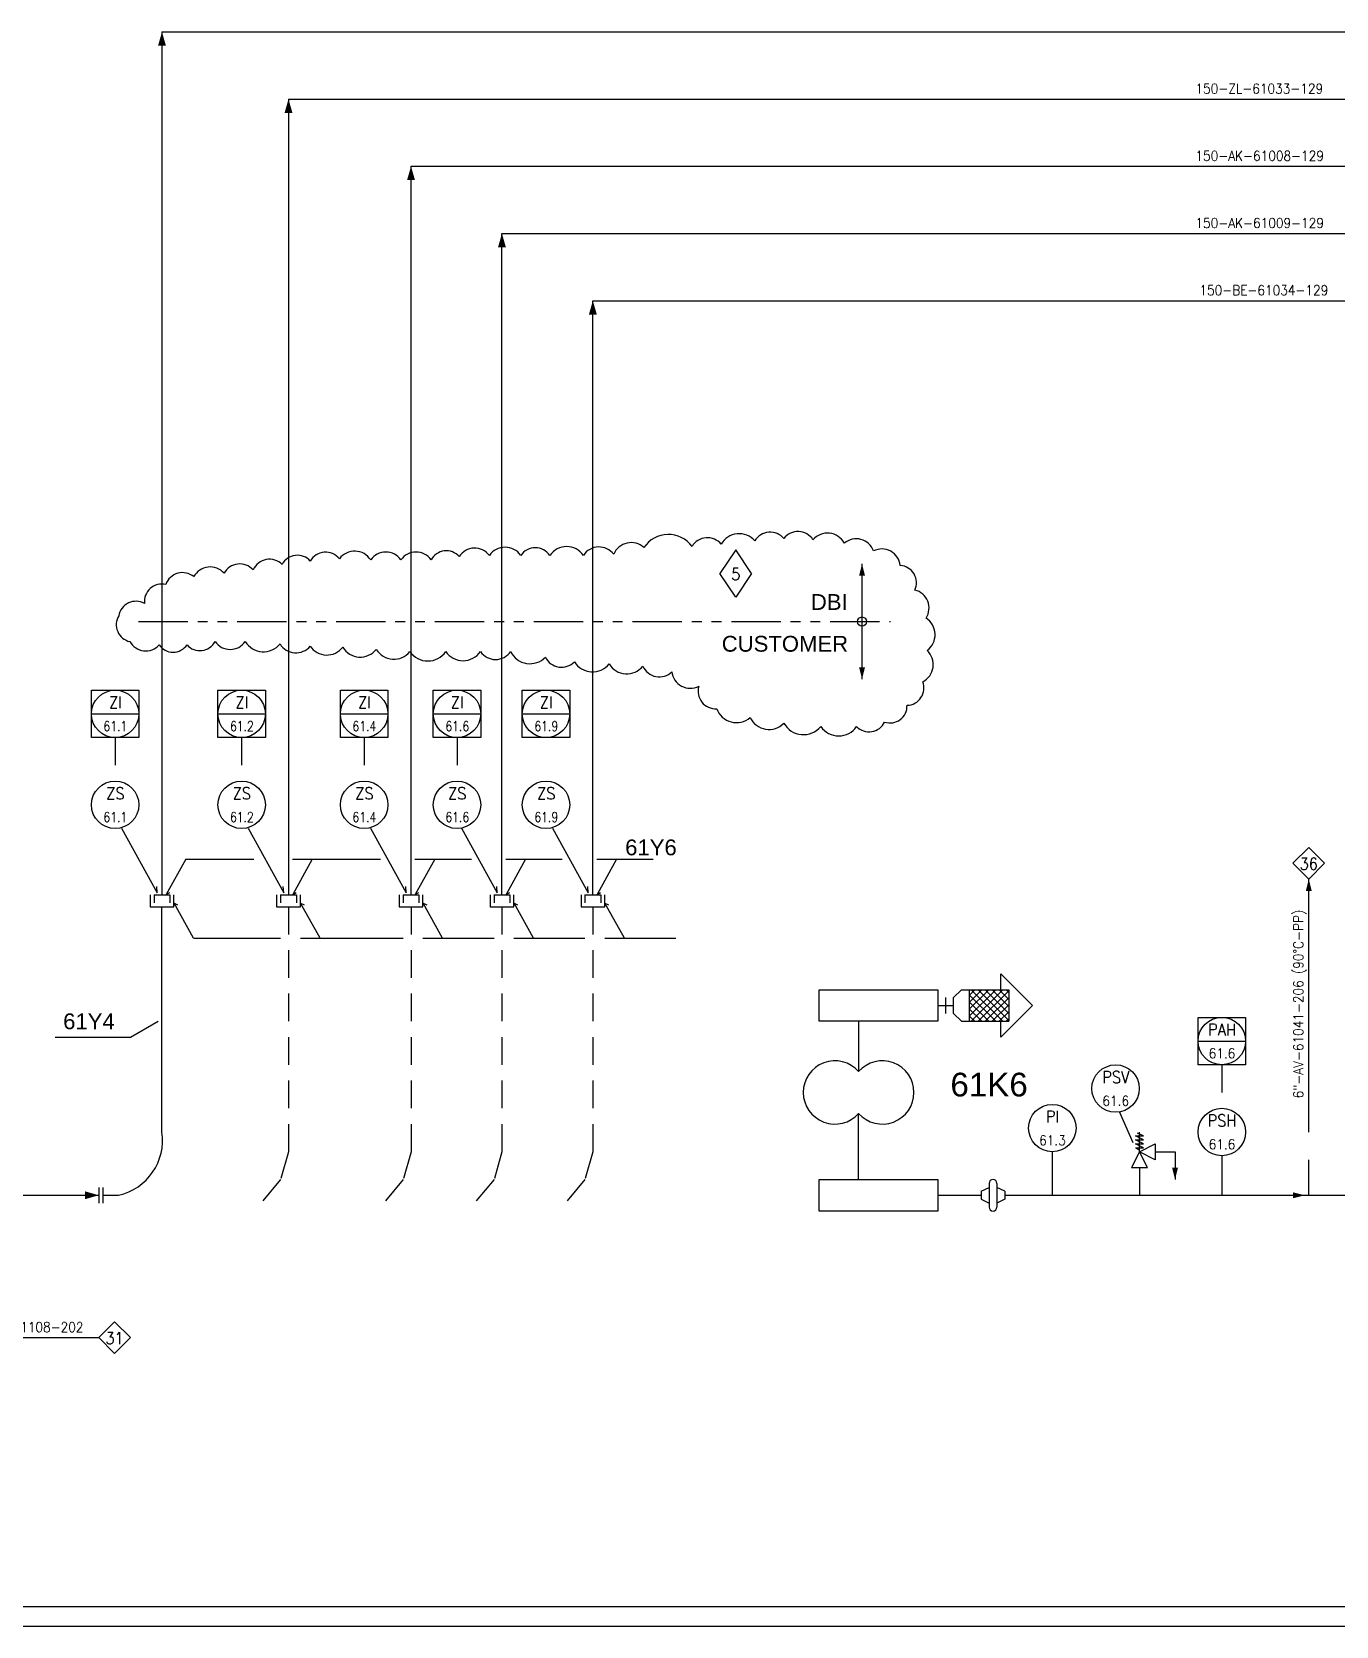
# Model space of a CAD drawing. Header units: millimetres. Extents: x 833 to 974, y 258 to 334.
# Drawn here: x 870.68 to 903.67, y 257.86 to 298.19 of the extents above; entities that cross this region are included whole.
import ezdxf
from ezdxf.enums import TextEntityAlignment as Align

# ---------------------------------------------------------------- set-up
doc = ezdxf.new("R2010")
doc.units = ezdxf.units.MM
for name, pattern in [('DASHDOT', [1, 0.5, -0.25, 0, -0.25]), ('PHANTOM', [2.5, 1.25, -0.25, 0.25, -0.25, 0.25, -0.25]), ('TRATT2', [1.1, 0.7, -0.4])]:
    doc.linetypes.add(name, pattern=pattern)
for name, color, linetype in [('GREEN', 92, 'Continuous'), ('NUVOLA', 6, 'Continuous'), ('RED', 1, 'Continuous'), ('S', 7, 'Continuous'), ('TRATT2', 5, 'TRATT2'), ('XX', 7, 'Continuous'), ('Y', 92, 'Continuous')]:
    doc.layers.add(name, color=color, linetype=linetype)
doc.styles.add('A1', font='arial.ttf', dxfattribs={"height": 0.4})
doc.styles.add('A4', font='arial.ttf', dxfattribs={"height": 0.4})
doc.styles.add('A6', font='arial.ttf', dxfattribs={"height": 0.6})
doc.styles.add('S2', font='SIMPLEX', dxfattribs={"height": 0.2})
doc.styles.add('S25', font='SIMPLEX', dxfattribs={"width": 0.9, "height": 0.25})
doc.styles.add('S3', font='SIMPLEX', dxfattribs={"width": 0.9, "height": 0.3})
doc.linetypes.add('ZIGZAG', pattern='A,0.0001,-0.2,[131,ltypeshp.shx,S=0.2,R=0,X=-0.2,Y=0],-0.4,[131,ltypeshp.shx,S=0.2,R=180,X=0.2,Y=0],-0.2', length=0.8001)

# ---------------------------------------------------------------- blocks, each defined once
blk = doc.blocks.new('FRECC2')
at = {"layer": 'RED'}
blk.add_solid([(0, 0), (0.35, 0.1), (0.35, -0.1)], dxfattribs=at)
blk = doc.blocks.new('LINEA')
at = {"layer": 'S', "style": 'S25', "width": 0.9}
blk.add_attdef('LINE', (0, 0.14), '', height=0.25, dxfattribs=at)
blk = doc.blocks.new('NOMEN', base_point=(35, 22))
for p, q in [((35, 22.8), (34.6, 22.4)), ((35.4, 22.4), (35, 22.8)), ((34.6, 22.4), (35, 22)), ((35, 22), (35.4, 22.4))]:
    blk.add_line(p, q)
at = {"style": 'S3', "width": 0.9}
blk.add_attdef('1', text='', height=0.3, dxfattribs=at).set_placement((35, 22.236), align=Align.CENTER)
blk = doc.blocks.new('FRECC1', base_point=(50.2, 51.5))
blk.add_solid([(50.2, 51.5), (50.5, 51.575), (50.5, 51.425)])
blk = doc.blocks.new('STRUMC')
blk.add_line((-0.6, 0), (0.6, 0))
blk.add_lwpolyline([(-0.6, 0.6), (0.6, 0.6), (0.6, -0.6), (-0.6, -0.6), (-0.6, 0.6)])
blk.add_circle((0, 0), 0.6)
at = {"style": 'S3', "width": 0.9}
blk.add_attdef('2', text='', height=0.3, dxfattribs=at).set_placement((0.005, 0.139), align=Align.CENTER)
at = {"style": 'S2'}
for tag, p in [('3', (0.8, 0.4)), ('4', (0.8, 0.1))]:
    blk.add_attdef(tag, p, '', height=0.2, dxfattribs=at)
at = {"layer": 'S', "style": 'S25', "width": 0.9}
blk.add_attdef('1', text='', height=0.25, dxfattribs=at).set_placement((0.005, -0.436), align=Align.CENTER)
blk = doc.blocks.new('STRUM0')
blk.add_circle((0, 0), 0.6)
at = {"style": 'S3', "width": 0.9}
blk.add_attdef('2', text='', height=0.3, dxfattribs=at).set_placement((0.005, 0.139), align=Align.CENTER)
at = {"layer": 'S', "style": 'S25', "width": 0.9}
blk.add_attdef('1', text='', height=0.25, dxfattribs=at).set_placement((0.005, -0.436), align=Align.CENTER)
blk = doc.blocks.new('DILAT')
for p, q in [((-0.6, 0.1), (-0.4, 0.2)), ((-0.6, 0.1), (-0.6, -0.1)), ((-0.4, 0.3), (-0.4, -0.3)), ((-0.2, 0.3), (-0.2, -0.3)), ((0, 0.1), (-0.2, 0.2)), ((0, 0.1), (0, -0.1)), ((-0.6, -0.1), (-0.4, -0.2)), ((0, -0.1), (-0.2, -0.2))]:
    blk.add_line(p, q)
for centre, start, end in [((-0.3, 0.3), 0, 180), ((-0.3, -0.3), 180, 0)]:
    blk.add_arc(centre, 0.1, start, end)
blk = doc.blocks.new('PSV')
for p, q in [((0.4, 1.1), (0.9, 1.1)), ((0.9, 1.1), (0.9, 0.4)), ((0, 0.7), (0, 0))]:
    blk.add_line(p, q)
at = {"layer": 'S'}
for p, q in [((0.1, 1.4), (-0.1, 1.5)), ((-0.1, 1.5), (0.1, 1.5)), ((0.1, 1.3), (-0.1, 1.4)), ((-0.1, 1.4), (0.1, 1.4)), ((0.1, 1.2), (-0.1, 1.3)), ((-0.1, 1.3), (0.1, 1.3)), ((0.1, 1.5), (-0.048, 1.574)), ((0, 1.1), (0, 1.6)), ((0, 1.1), (0.4, 1.3)), ((0.4, 1.3), (0.4, 0.9)), ((0, 1.1), (-0.2, 0.7)), ((-0.1, 1.2), (-0.005, 1.153)), ((-0.1, 1.2), (0.1, 1.2)), ((0.4, 0.9), (0, 1.1)), ((0.2, 0.7), (0, 1.1)), ((-0.2, 0.7), (0.2, 0.7))]:
    blk.add_line(p, q, dxfattribs=at)
at = {"rotation": 90}
blk.add_blockref('FRECC1', (0.9, 0.4), dxfattribs=at)
blk = doc.blocks.new('FLANGIA')
at = {"layer": 'GREEN'}
for p, q in [((0, 0.2), (0, -0.2)), ((0.1, 0.2), (0.1, -0.2))]:
    blk.add_line(p, q, dxfattribs=at)
blk = doc.blocks.new('LOCALE')
blk.add_circle((0, 0), 0.6)
at = {"width": 0.9}
for tag, height, style, p in [('SIGLA', 0.3, 'S3', (0.005, 0.139)), ('NUMERO', 0.25, 'S25', (0.005, -0.436))]:
    blk.add_attdef(tag, text='', height=height, dxfattribs=dict(at, style=style)).set_placement(p, align=Align.CENTER)
blk = doc.blocks.new('COMPUTER')
blk.add_line((-0.6, 0), (0.6, 0))
blk.add_lwpolyline([(-0.6, 0.6), (0.6, 0.6), (0.6, -0.6), (-0.6, -0.6), (-0.6, 0.6)])
blk.add_circle((0, 0), 0.6)
at = {"width": 0.9}
for tag, height, style, p in [('SIGLA', 0.3, 'S3', (0.005, 0.139)), ('NUMERO', 0.25, 'S25', (0.005, -0.436))]:
    blk.add_attdef(tag, text='', height=height, dxfattribs=dict(at, style=style)).set_placement(p, align=Align.CENTER)
at = {"style": 'S2'}
for tag, p in [('3', (0.8, 0.4)), ('4', (0.8, 0.1))]:
    blk.add_attdef(tag, p, '', height=0.2, dxfattribs=at)
blk = doc.blocks.new('TAPPO')
at = {"layer": 'GREEN'}
for p, q in [((0, 0.2), (-0.2, 0.2)), ((0, 0.2), (0, -0.2)), ((0, -0.2), (-0.2, -0.2))]:
    blk.add_line(p, q, dxfattribs=at)
blk = doc.blocks.new('REV')
at = {"layer": 'GREEN'}
for p, q in [((0, 0.6), (-0.4, 0)), ((0.4, 0), (0, 0.6)), ((0, -0.6), (-0.4, 0)), ((0.4, 0), (0, -0.6))]:
    blk.add_line(p, q, dxfattribs=at)
at = {"layer": 'Y', "color": 7, "style": 'S3', "width": 0.9}
blk.add_attdef('REV', text='', height=0.3, dxfattribs=at).set_placement((0, -0.162), align=Align.CENTER)

msp = doc.modelspace()

# ---------------------------------------------------------------- linework, layer by layer
for p, q in [((891.681, 281.81), (891.681, 284.728)), ((874.571, 277.256), (876.298, 277.256)), ((877.271, 277.256), (879.498, 277.256)), ((880.371, 277.256), (881.798, 277.256)), ((882.671, 277.256), (884.098, 277.256)), ((884.971, 277.256), (886.398, 277.256)), ((902.982, 270.356), (902.982, 276.756)), ((874.771, 275.256), (876.971, 275.256)), ((877.471, 275.256), (880.071, 275.256)), ((880.571, 275.256), (882.371, 275.256)), ((882.871, 275.256), (884.671, 275.256)), ((885.171, 275.256), (886.971, 275.256)), ((894.394, 273.46), (894.89, 273.956)), ((894.394, 273.283), (895.067, 273.956)), ((894.394, 273.636), (894.714, 273.956)), ((894.394, 273.813), (894.537, 273.956)), ((895.239, 273.156), (894.439, 273.956)), ((894.444, 273.156), (895.244, 273.956)), ((895.394, 273.178), (894.616, 273.956)), ((894.621, 273.156), (895.394, 273.929)), ((895.394, 273.355), (894.793, 273.956)), ((895.394, 273.532), (894.97, 273.956)), ((895.394, 273.709), (895.146, 273.956)), ((895.394, 273.886), (895.323, 273.956)), ((895.062, 273.156), (894.394, 273.825)), ((894.886, 273.156), (894.394, 273.648)), ((894.709, 273.156), (894.394, 273.471)), ((894.798, 273.156), (895.394, 273.752)), ((894.974, 273.156), (895.394, 273.576)), ((873.171, 272.756), (873.871, 273.156)), ((891.594, 273.156), (891.594, 271.885)), ((894.532, 273.156), (894.394, 273.295)), ((895.151, 273.156), (895.394, 273.399)), ((895.328, 273.156), (895.394, 273.222)), ((871.271, 272.756), (873.171, 272.756)), ((891.594, 269.156), (891.594, 270.827)), ((898.195, 270.854), (898.529, 270.088)), ((896.494, 269.856), (896.494, 268.756)), ((900.782, 269.756), (900.782, 268.756)), ((902.982, 268.756), (902.982, 269.656)), ((893.594, 268.756), (894.694, 268.756)), ((895.294, 268.756), (910.498, 268.756)), ((868.171, 265.156), (872.371, 265.156)), ((833.098, 257.856), (973.889, 257.856))]:
    msp.add_line(p, q)
at = {"color": 1, "linetype": 'PHANTOM'}
msp.add_line((873.374, 283.269), (892.403, 283.269), dxfattribs=at)
for points in [[(872.95, 278.045), (873.852, 276.406), (873.84, 276.563)], [(876.15, 278.045), (877.052, 276.406), (877.04, 276.563)], [(879.25, 278.045), (880.152, 276.406), (880.14, 276.563)], [(881.55, 278.045), (882.452, 276.406), (882.44, 276.563)], [(883.85, 278.045), (884.752, 276.406), (884.74, 276.563)], [(874.571, 277.256), (874.078, 276.364), (874.167, 276.414)], [(877.771, 277.256), (877.278, 276.364), (877.367, 276.414)], [(880.871, 277.256), (880.378, 276.364), (880.467, 276.414)], [(883.171, 277.256), (882.678, 276.364), (882.767, 276.414)], [(885.471, 277.256), (884.978, 276.364), (885.067, 276.414)], [(874.771, 275.256), (874.278, 276.149), (874.367, 276.099)], [(877.971, 275.256), (877.478, 276.149), (877.567, 276.099)], [(881.071, 275.256), (880.578, 276.149), (880.667, 276.099)], [(883.371, 275.256), (882.878, 276.149), (882.967, 276.099)], [(885.671, 275.256), (885.178, 276.149), (885.267, 276.099)]]:
    msp.add_lwpolyline(points)
msp.add_circle((891.681, 283.269), 0.116)
at = {"layer": 'GREEN'}
for p, q in [((895.194, 274.356), (895.994, 273.556)), ((895.194, 274.156), (895.194, 274.356)), ((890.594, 273.956), (893.594, 273.956)), ((890.594, 273.156), (890.594, 273.956)), ((893.594, 273.956), (893.594, 273.156)), ((893.994, 273.756), (894.194, 273.956)), ((894.194, 273.956), (894.394, 273.956)), ((894.394, 273.956), (894.394, 273.156)), ((894.394, 273.956), (895.394, 273.956)), ((895.194, 273.956), (895.194, 274.156)), ((895.394, 273.956), (895.394, 273.156)), ((893.594, 273.556), (893.994, 273.556)), ((893.794, 273.756), (893.794, 273.356)), ((893.994, 273.556), (893.994, 273.756)), ((893.994, 273.356), (893.994, 273.556)), ((895.994, 273.556), (895.194, 272.756)), ((893.594, 273.156), (890.594, 273.156)), ((894.194, 273.156), (893.994, 273.356)), ((894.194, 273.156), (894.394, 273.156)), ((894.394, 273.156), (895.394, 273.156)), ((895.194, 272.756), (895.194, 273.156)), ((890.594, 269.156), (893.594, 269.156)), ((890.594, 268.356), (890.594, 269.156)), ((893.594, 269.156), (893.594, 268.356)), ((893.594, 268.356), (890.594, 268.356))]:
    msp.add_line(p, q, dxfattribs=at)
for points in [[(873.671, 276.356), (873.671, 276.056), (874.271, 276.056), (874.271, 276.356)], [(876.871, 276.356), (876.871, 276.056), (877.471, 276.056), (877.471, 276.356)], [(879.971, 276.356), (879.971, 276.056), (880.571, 276.056), (880.571, 276.356)], [(882.271, 276.356), (882.271, 276.056), (882.871, 276.056), (882.871, 276.356)], [(884.571, 276.356), (884.571, 276.056), (885.171, 276.056), (885.171, 276.356)]]:
    msp.add_lwpolyline(points, dxfattribs=at)
for centre, start, end in [((890.994, 271.356), 41.4096, 318.5904), ((892.194, 271.356), 221.4096, 138.5904)]:
    msp.add_arc(centre, 0.8, start, end, dxfattribs=at)
at = {"layer": 'NUVOLA'}
msp.add_lwpolyline([(886.162, 285.141, 0.520567), (885.398, 284.971, 0.520567), (885.398, 284.971, 0.520567), (884.633, 284.943, 0.520567), (884.633, 284.943, 0.520567), (883.783, 284.943, 0.520567), (883.783, 284.943, 0.520567), (883.047, 284.943, 0.520567), (883.047, 284.943, 0.520567), (882.253, 284.943, 0.520567), (882.253, 284.943, 0.520567), (881.489, 284.914, 0.520567), (881.489, 284.914, 0.520567), (880.78, 284.829, 0.520567), (880.78, 284.829, 0.520567), (880.016, 284.829, 0.520567), (880.016, 284.829, 0.520567), (879.251, 284.829, 0.520567), (879.251, 284.829, 0.520567), (878.458, 284.858, 0.520567), (878.458, 284.858, 0.520567), (877.721, 284.801, 0.520567), (877.721, 284.801, 0.520567), (877.013, 284.716, 0.520567), (877.013, 284.716, 0.520567), (876.277, 284.575, 0.520567), (876.277, 284.575, 0.520567), (875.54, 284.49, 0.520567), (875.54, 284.49, 0.520567), (874.775, 284.405, 0.520567), (874.775, 284.405, 0.520567), (874.067, 284.207, 0.520567), (874.067, 284.207, 0.520567), (873.529, 283.725, 0.520567), (873.529, 283.725, 0.520567), (872.878, 283.414, 0.520567), (872.878, 283.414, 0.520567), (873.161, 282.763, 0.520567), (873.161, 282.763, 0.520567), (873.897, 282.678, 0.520567), (873.897, 282.678, 0.520567), (874.606, 282.678, 0.520567), (874.606, 282.678, 0.520567), (875.314, 282.763, 0.520567), (875.314, 282.763, 0.520567), (876.078, 282.763, 0.520567), (876.078, 282.763, 0.520567), (876.957, 282.706, 0.520567), (876.957, 282.706, 0.520567), (877.721, 282.65, 0.520567), (877.721, 282.65, 0.520567), (878.543, 282.622, 0.520567), (878.543, 282.622, 0.520567), (879.393, 282.565, 0.520567), (879.393, 282.565, 0.520567), (880.242, 282.508, 0.520567), (880.242, 282.508, 0.520567), (881.149, 282.508, 0.520567), (881.149, 282.508, 0.520567), (882.027, 282.508, 0.520567), (882.027, 282.508, 0.520567), (882.792, 282.508, 0.520567), (882.792, 282.508, 0.520567), (883.67, 282.367, 0.520567), (883.67, 282.367, 0.520567), (884.406, 282.254, 0.520567), (884.406, 282.254, 0.520567), (885.284, 282.197, 0.520567), (885.284, 282.197, 0.520567), (886.134, 282.14, 0.520567), (886.134, 282.14, 0.520567), (886.87, 281.999, 0.520567), (886.87, 281.999, 0.520567), (887.55, 281.631, 0.520567), (887.55, 281.631, 0.520567), (888.003, 281.065, 0.520567), (888.003, 281.065, 0.520567), (888.853, 280.838, 0.520567), (888.853, 280.838, 0.520567), (889.703, 280.697, 0.520567), (889.703, 280.697, 0.520567), (890.638, 280.612, 0.520567), (890.638, 280.612, 0.520567), (891.544, 280.612, 0.520567), (891.544, 280.612, 0.520567), (892.252, 280.725, 0.520567), (892.252, 280.725, 0.520567), (892.819, 281.15, 0.520567), (892.819, 281.15, 0.520567), (893.215, 281.744, 0.520567), (893.215, 281.744, 0.520567), (893.329, 282.537, 0.520567), (893.329, 282.537, 0.520567), (893.3, 283.357, 0.520567), (893.3, 283.357, 0.520567), (893.017, 284.065, 0.520567), (893.017, 284.065, 0.520567), (892.649, 284.688, 0.520567), (892.649, 284.688, 0.520567), (891.969, 285.056, 0.520567), (891.969, 285.056, 0.520567), (891.233, 285.254, 0.520567), (891.233, 285.254, 0.520567), (890.439, 285.339, 0.520567), (890.439, 285.339, 0.520567), (889.703, 285.367, 0.520567), (889.703, 285.367, 0.520567), (888.967, 285.311, 0.520567), (888.967, 285.311, 0.520567), (888.117, 285.226, 0.520567), (888.117, 285.226, 0.520567), (887.38, 285.169, 0.520567), (887.38, 285.169, 0.520567)], format="xyb", close=True, dxfattribs=at)
at = {"layer": 'RED'}
for p, q in [((873.971, 298.186), (873.971, 276.356)), ((873.971, 298.186), (907.043, 298.186)), ((877.171, 296.486), (877.171, 276.356)), ((877.171, 296.486), (907.043, 296.486)), ((880.271, 276.356), (880.271, 294.786)), ((880.271, 294.786), (907.043, 294.786)), ((882.571, 276.356), (882.571, 293.086)), ((882.571, 293.086), (907.043, 293.086)), ((884.871, 276.356), (884.871, 291.386)), ((884.871, 291.386), (907.043, 291.386)), ((864.871, 268.756), (872.371, 268.756)), ((833.598, 258.356), (973.389, 258.356))]:
    msp.add_line(p, q, dxfattribs=at)
at = {"layer": 'RED', "linetype": 'ZIGZAG'}
msp.add_lwpolyline([(872.471, 268.756), (872.871, 268.756, 0.391287), (873.971, 270.356), (873.971, 276.056)], format="xyb", dxfattribs=at)
at = {"layer": 'TRATT2'}
for p, q in [((872.786, 280.334), (872.786, 279.234)), ((875.986, 280.334), (875.986, 279.234)), ((879.086, 280.334), (879.086, 279.234)), ((881.435, 280.334), (881.435, 279.234)), ((877.171, 276.056), (877.171, 269.856)), ((880.271, 276.056), (880.271, 269.856)), ((882.571, 276.056), (882.571, 269.856)), ((884.871, 276.056), (884.871, 269.856)), ((900.782, 272.056), (900.782, 270.956)), ((877.171, 269.856), (876.971, 269.156)), ((880.271, 269.856), (880.071, 269.156)), ((882.571, 269.856), (882.371, 269.156)), ((884.871, 269.856), (884.671, 269.156)), ((876.971, 269.156), (876.471, 268.556)), ((880.071, 269.156), (879.571, 268.556)), ((882.371, 269.156), (881.871, 268.556)), ((884.671, 269.156), (884.171, 268.556))]:
    msp.add_line(p, q, dxfattribs=at)

# ---------------------------------------------------------------- block references
for name, p, rotation in [('FRECC2', (873.971, 298.186), 270), ('FRECC2', (877.171, 296.486), 270), ('FRECC2', (880.271, 294.786), 270), ('FRECC2', (882.571, 293.086), 270), ('FRECC2', (884.871, 291.386), 270), ('FRECC1', (891.681, 284.728), 270), ('FRECC1', (891.681, 281.81), 90), ('FRECC1', (902.982, 276.756), 270), ('FRECC2', (872.371, 268.756), 180), ('FRECC1', (902.882, 268.756), 180)]:
    msp.add_blockref(name, p, dxfattribs=dict(rotation=rotation))
for name, p, values in [('REV', (888.487, 284.482), {'REV': '5'}), ('NOMEN', (902.982, 276.756), {'1': '36'}), ('STRUMC', (900.782, 272.656), {'2': 'PAH', '1': '61.6'}), ('STRUM0', (898.094, 271.456), {'2': 'PSV', '1': '61.6'}), ('STRUM0', (896.494, 270.456), {'2': 'PI', '1': '61.3'}), ('STRUM0', (900.782, 270.356), {'2': 'PSH', '1': '61.6'}), ('LINEA', (868.571, 265.156), {'LINE': '1/2"-AS-61108-202'}), ('NOMEN', (872.771, 264.756), {'1': '31'})]:
    msp.add_blockref(name, p).add_auto_attribs(values)
ref = msp.add_blockref('COMPUTER', (872.786, 280.934))
ref.add_attrib('SIGLA', 'ZI', dxfattribs={"height": 0.3, "style": 'S3', "width": 0.9}).set_placement((872.792, 281.074), align=Align.CENTER)
ref.add_attrib('NUMERO', '61.1', dxfattribs={"height": 0.25, "style": 'S25', "width": 0.8}).set_placement((872.792, 280.498), align=Align.CENTER)
ref = msp.add_blockref('COMPUTER', (875.986, 280.934))
ref.add_attrib('SIGLA', 'ZI', dxfattribs={"height": 0.3, "style": 'S3', "width": 0.9}).set_placement((875.992, 281.074), align=Align.CENTER)
ref.add_attrib('NUMERO', '61.2', dxfattribs={"height": 0.25, "style": 'S25', "width": 0.8}).set_placement((875.992, 280.498), align=Align.CENTER)
ref = msp.add_blockref('COMPUTER', (879.086, 280.934))
ref.add_attrib('SIGLA', 'ZI', dxfattribs={"height": 0.3, "style": 'S3', "width": 0.9}).set_placement((879.092, 281.074), align=Align.CENTER)
ref.add_attrib('NUMERO', '61.4', dxfattribs={"height": 0.25, "style": 'S25', "width": 0.8}).set_placement((879.092, 280.498), align=Align.CENTER)
ref = msp.add_blockref('COMPUTER', (881.435, 280.934))
ref.add_attrib('SIGLA', 'ZI', dxfattribs={"height": 0.3, "style": 'S3', "width": 0.9}).set_placement((881.44, 281.074), align=Align.CENTER)
ref.add_attrib('NUMERO', '61.6', dxfattribs={"height": 0.25, "style": 'S25', "width": 0.8}).set_placement((881.44, 280.498), align=Align.CENTER)
ref = msp.add_blockref('COMPUTER', (883.686, 280.934))
ref.add_attrib('SIGLA', 'ZI', dxfattribs={"height": 0.3, "style": 'S3', "width": 0.9}).set_placement((883.692, 281.074), align=Align.CENTER)
ref.add_attrib('NUMERO', '61.9', dxfattribs={"height": 0.25, "style": 'S25', "width": 0.8}).set_placement((883.692, 280.498), align=Align.CENTER)
ref = msp.add_blockref('LOCALE', (872.786, 278.634))
ref.add_attrib('SIGLA', 'ZS', dxfattribs={"height": 0.3, "style": 'S3', "width": 0.9}).set_placement((872.792, 278.774), align=Align.CENTER)
ref.add_attrib('NUMERO', '61.1', dxfattribs={"height": 0.25, "style": 'S25', "width": 0.8}).set_placement((872.792, 278.198), align=Align.CENTER)
ref = msp.add_blockref('LOCALE', (875.986, 278.634))
ref.add_attrib('SIGLA', 'ZS', dxfattribs={"height": 0.3, "style": 'S3', "width": 0.9}).set_placement((875.992, 278.774), align=Align.CENTER)
ref.add_attrib('NUMERO', '61.2', dxfattribs={"height": 0.25, "style": 'S25', "width": 0.8}).set_placement((875.992, 278.198), align=Align.CENTER)
ref = msp.add_blockref('LOCALE', (879.086, 278.634))
ref.add_attrib('SIGLA', 'ZS', dxfattribs={"height": 0.3, "style": 'S3', "width": 0.9}).set_placement((879.092, 278.774), align=Align.CENTER)
ref.add_attrib('NUMERO', '61.4', dxfattribs={"height": 0.25, "style": 'S25', "width": 0.8}).set_placement((879.092, 278.198), align=Align.CENTER)
ref = msp.add_blockref('LOCALE', (881.435, 278.634))
ref.add_attrib('SIGLA', 'ZS', dxfattribs={"height": 0.3, "style": 'S3', "width": 0.9}).set_placement((881.44, 278.774), align=Align.CENTER)
ref.add_attrib('NUMERO', '61.6', dxfattribs={"height": 0.25, "style": 'S25', "width": 0.8}).set_placement((881.44, 278.198), align=Align.CENTER)
ref = msp.add_blockref('LOCALE', (883.686, 278.634))
ref.add_attrib('SIGLA', 'ZS', dxfattribs={"height": 0.3, "style": 'S3', "width": 0.9}).set_placement((883.692, 278.774), align=Align.CENTER)
ref.add_attrib('NUMERO', '61.9', dxfattribs={"height": 0.25, "style": 'S25', "width": 0.8}).set_placement((883.692, 278.198), align=Align.CENTER)
at = {"linetype": 'DASHDOT', "rotation": 90}
for p in [(873.971, 276.356), (877.171, 276.356), (880.271, 276.356), (882.571, 276.356), (884.871, 276.356)]:
    msp.add_blockref('TAPPO', p, dxfattribs=at)
at = {"rotation": 90}
msp.add_blockref('LINEA', (902.982, 271.206), dxfattribs=at).add_auto_attribs({'LINE': '6"-AV-61041-206 (90°C-PP)'})
for name, p in [('PSV', (898.698, 268.756)), ('DILAT', (895.294, 268.756)), ('FLANGIA', (872.371, 268.756))]:
    msp.add_blockref(name, p)
at = {"layer": 'TRATT2'}
for p, values in [((900.115, 296.486), {'LINE': '150-ZL-61033-129'}), ((900.115, 294.786), {'LINE': '150-AK-61008-129'})]:
    msp.add_blockref('LINEA', p, dxfattribs=at).add_auto_attribs(values)
at = {"layer": 'XX'}
for p, values in [((900.115, 293.086), {'LINE': '150-AK-61009-129'}), ((900.215, 291.386), {'LINE': '150-BE-61034-129'})]:
    msp.add_blockref('LINEA', p, dxfattribs=at).add_auto_attribs(values)

# ---------------------------------------------------------------- texts
at = {"style": 'A1'}
for s, p in [('DBI', (890.386, 283.564)), ('CUSTOMER', (888.131, 282.507))]:
    msp.add_text(s, height=0.4, dxfattribs=at).set_placement(p)
at = {"layer": 'Y', "style": 'A4'}
for s, p in [('61Y6', (885.688, 277.356)), ('61Y4', (871.471, 272.956))]:
    msp.add_text(s, height=0.4, dxfattribs=at).set_placement(p)
at = {"layer": 'Y', "style": 'A6'}
msp.add_text('61K6', height=0.6, dxfattribs=at).set_placement((894.894, 271.256), align=Align.CENTER)

doc.saveas('drawing.dxf')
